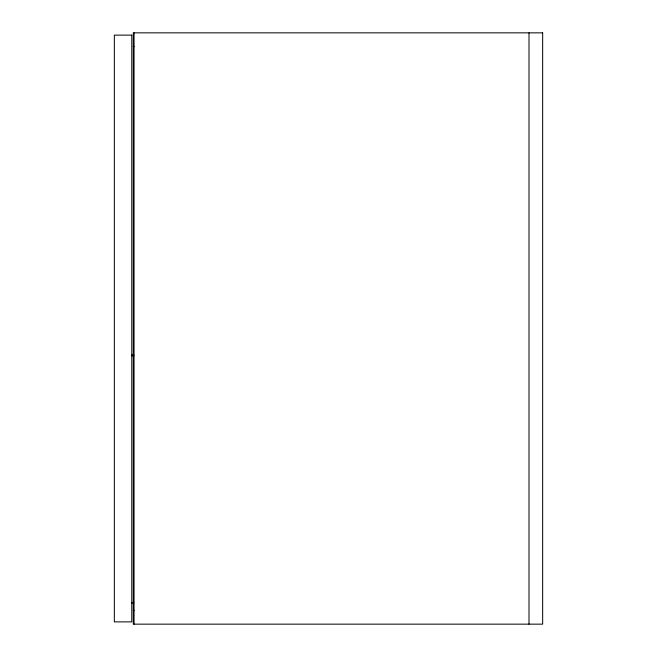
<?xml version="1.0" encoding="UTF-8"?>
<svg xmlns="http://www.w3.org/2000/svg" width="657" height="657" viewBox="0 0 657 657"><rect width="100%" height="100%" fill="white"/><g stroke="black" fill="none" stroke-linecap="round" stroke-linejoin="round"><path stroke-width="0.99" d="M133.297 46.499L134.053 46.499M131.778 355.035L133.831 355.035M131.778 355.79L133.831 355.79M131.778 602.921L133.831 602.921M133.297 610.501L134.053 610.501M529.008 32.85L529.008 624.15M134.053 32.85L134.053 624.15M542.657 32.85L133.297 32.85L133.297 624.15L542.657 624.15L542.657 32.85M131.778 35.125L114.343 35.125L114.343 621.875L131.778 621.875L131.778 35.125"/></g></svg>
